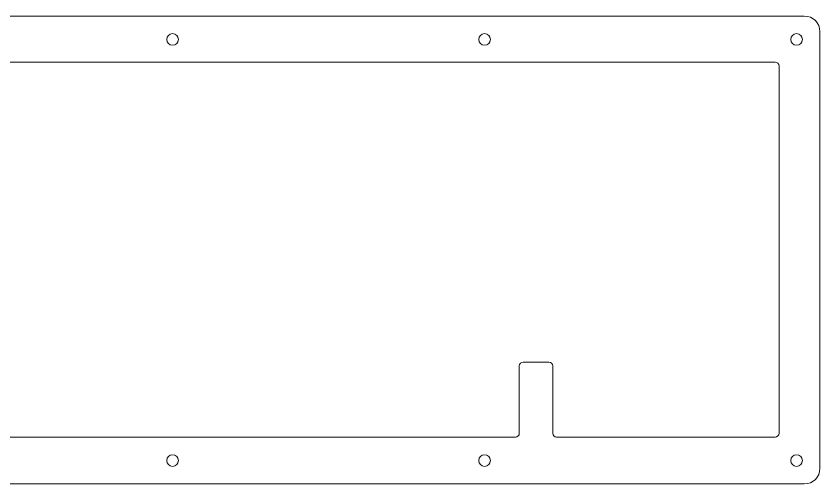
# Model space of a CAD drawing. Header units: inches. Extents: x 9.4 to 50.6, y -18.7 to 48.7.
# Drawn here: x 30 to 50.64, y 36.71 to 48.71 of the extents above; entities that cross this region are included whole.
import ezdxf

# ---------------------------------------------------------------- set-up
doc = ezdxf.new("R2010")
doc.units = ezdxf.units.IN
doc.header["$MEASUREMENT"] = 0
doc.layers.add('Layer 1', color=7, linetype='Continuous')

# ---------------------------------------------------------------- blocks, each defined once
blk = doc.blocks.new('block 65')
at = {"layer": 'Layer 1', "lineweight": 0}
blk.add_open_spline([(34.172, 48.11), (34.172, 48.193), (34.105, 48.26), (34.022, 48.26), (33.939, 48.26), (33.872, 48.193), (33.872, 48.11), (33.872, 48.027), (33.939, 47.96), (34.022, 47.96), (34.105, 47.96), (34.172, 48.027), (34.172, 48.11)], degree=3, knots=[0, 0, 0, 0, 1, 1, 1, 2, 2, 2, 3, 3, 3, 4, 4, 4, 4], dxfattribs=at)
blk = doc.blocks.new('block 64')
at = {"layer": 'Layer 1'}
blk.add_blockref('block 65', (0, 0), dxfattribs=at)
blk = doc.blocks.new('block 67')
at = {"layer": 'Layer 1', "lineweight": 0}
blk.add_open_spline([(42.182, 48.11), (42.182, 48.193), (42.115, 48.26), (42.032, 48.26), (41.949, 48.26), (41.882, 48.193), (41.882, 48.11), (41.882, 48.027), (41.949, 47.96), (42.032, 47.96), (42.115, 47.96), (42.182, 48.027), (42.182, 48.11)], degree=3, knots=[0, 0, 0, 0, 1, 1, 1, 2, 2, 2, 3, 3, 3, 4, 4, 4, 4], dxfattribs=at)
blk = doc.blocks.new('block 66')
at = {"layer": 'Layer 1'}
blk.add_blockref('block 67', (0, 0), dxfattribs=at)
blk = doc.blocks.new('block 69')
at = {"layer": 'Layer 1', "lineweight": 0}
blk.add_open_spline([(50.191, 48.11), (50.191, 48.193), (50.124, 48.26), (50.041, 48.26), (49.959, 48.26), (49.891, 48.193), (49.891, 48.11), (49.891, 48.027), (49.959, 47.96), (50.041, 47.96), (50.124, 47.96), (50.191, 48.027), (50.191, 48.11)], degree=3, knots=[0, 0, 0, 0, 1, 1, 1, 2, 2, 2, 3, 3, 3, 4, 4, 4, 4], dxfattribs=at)
blk = doc.blocks.new('block 68')
at = {"layer": 'Layer 1'}
blk.add_blockref('block 69', (0, 0), dxfattribs=at)
blk = doc.blocks.new('block 71')
at = {"layer": 'Layer 1', "lineweight": 0}
blk.add_open_spline([(50.191, 37.31), (50.191, 37.393), (50.124, 37.46), (50.041, 37.46), (49.959, 37.46), (49.891, 37.393), (49.891, 37.31), (49.891, 37.227), (49.959, 37.16), (50.041, 37.16), (50.124, 37.16), (50.191, 37.227), (50.191, 37.31)], degree=3, knots=[0, 0, 0, 0, 1, 1, 1, 2, 2, 2, 3, 3, 3, 4, 4, 4, 4], dxfattribs=at)
blk = doc.blocks.new('block 70')
at = {"layer": 'Layer 1'}
blk.add_blockref('block 71', (0, 0), dxfattribs=at)
blk = doc.blocks.new('block 73')
at = {"layer": 'Layer 1', "lineweight": 0}
blk.add_open_spline([(42.182, 37.31), (42.182, 37.393), (42.115, 37.46), (42.032, 37.46), (41.949, 37.46), (41.882, 37.393), (41.882, 37.31), (41.882, 37.227), (41.949, 37.16), (42.032, 37.16), (42.115, 37.16), (42.182, 37.227), (42.182, 37.31)], degree=3, knots=[0, 0, 0, 0, 1, 1, 1, 2, 2, 2, 3, 3, 3, 4, 4, 4, 4], dxfattribs=at)
blk = doc.blocks.new('block 72')
at = {"layer": 'Layer 1'}
blk.add_blockref('block 73', (0, 0), dxfattribs=at)
blk = doc.blocks.new('block 75')
at = {"layer": 'Layer 1', "lineweight": 0}
blk.add_open_spline([(34.172, 37.31), (34.172, 37.393), (34.105, 37.46), (34.022, 37.46), (33.939, 37.46), (33.872, 37.393), (33.872, 37.31), (33.872, 37.227), (33.939, 37.16), (34.022, 37.16), (34.105, 37.16), (34.172, 37.227), (34.172, 37.31)], degree=3, knots=[0, 0, 0, 0, 1, 1, 1, 2, 2, 2, 3, 3, 3, 4, 4, 4, 4], dxfattribs=at)
blk = doc.blocks.new('block 74')
at = {"layer": 'Layer 1'}
blk.add_blockref('block 75', (0, 0), dxfattribs=at)
blk = doc.blocks.new('block 83')
at = {"layer": 'Layer 1', "lineweight": 0}
blk.add_open_spline([(9.394, 37.11), (9.394, 37.11), (9.394, 48.31), (9.394, 48.31), (9.394, 48.531), (9.573, 48.71), (9.794, 48.71), (9.794, 48.71), (50.241, 48.71), (50.241, 48.71), (50.462, 48.71), (50.641, 48.531), (50.641, 48.31), (50.641, 48.31), (50.641, 37.11), (50.641, 37.11), (50.641, 36.889), (50.462, 36.71), (50.241, 36.71), (50.241, 36.71), (9.794, 36.71), (9.794, 36.71), (9.573, 36.71), (9.394, 36.889), (9.394, 37.11)], degree=3, knots=[0, 0, 0, 0, 1, 1, 1, 2, 2, 2, 3, 3, 3, 4, 4, 4, 5, 5, 5, 6, 6, 6, 7, 7, 7, 8, 8, 8, 8], dxfattribs=at)
blk = doc.blocks.new('block 82')
at = {"layer": 'Layer 1'}
blk.add_blockref('block 83', (0, 0), dxfattribs=at)
blk = doc.blocks.new('block 87')
at = {"layer": 'Layer 1', "lineweight": 0}
blk.add_open_spline([(19.117, 47.528), (19.061, 47.528), (19.017, 47.483), (19.017, 47.428), (19.017, 47.428), (19.016, 38.01), (19.016, 38.01), (19.016, 37.955), (19.061, 37.91), (19.116, 37.91), (19.116, 37.91), (42.824, 37.91), (42.824, 37.91), (42.879, 37.91), (42.924, 37.955), (42.924, 38.01), (42.924, 38.01), (42.924, 39.735), (42.924, 39.735), (42.924, 39.79), (42.969, 39.835), (43.024, 39.835), (43.024, 39.835), (43.681, 39.835), (43.681, 39.835), (43.737, 39.835), (43.781, 39.79), (43.781, 39.735), (43.781, 39.735), (43.781, 38.01), (43.781, 38.01), (43.781, 37.955), (43.826, 37.91), (43.881, 37.91), (43.881, 37.91), (49.491, 37.91), (49.491, 37.91), (49.547, 37.91), (49.591, 37.955), (49.591, 38.01), (49.591, 38.01), (49.592, 47.428), (49.592, 47.428), (49.592, 47.483), (49.547, 47.528), (49.491, 47.528), (49.491, 47.528), (19.117, 47.528), (19.117, 47.528)], degree=3, knots=[0, 0, 0, 0, 1, 1, 1, 2, 2, 2, 3, 3, 3, 4, 4, 4, 5, 5, 5, 6, 6, 6, 7, 7, 7, 8, 8, 8, 9, 9, 9, 10, 10, 10, 11, 11, 11, 12, 12, 12, 13, 13, 13, 14, 14, 14, 15, 15, 15, 16, 16, 16, 16], dxfattribs=at)
blk = doc.blocks.new('block 86')
at = {"layer": 'Layer 1'}
blk.add_blockref('block 87', (0, 0), dxfattribs=at)
blk = doc.blocks.new('block 57')
at = {"layer": 'Layer 1'}
for name in ['block 82', 'block 64', 'block 66', 'block 68', 'block 86', 'block 74', 'block 72', 'block 70']:
    blk.add_blockref(name, (0, 0), dxfattribs=at)

msp = doc.modelspace()

# ---------------------------------------------------------------- block references
at = {"layer": 'Layer 1'}
msp.add_blockref('block 57', (0, 0), dxfattribs=at)

doc.saveas('drawing.dxf')
